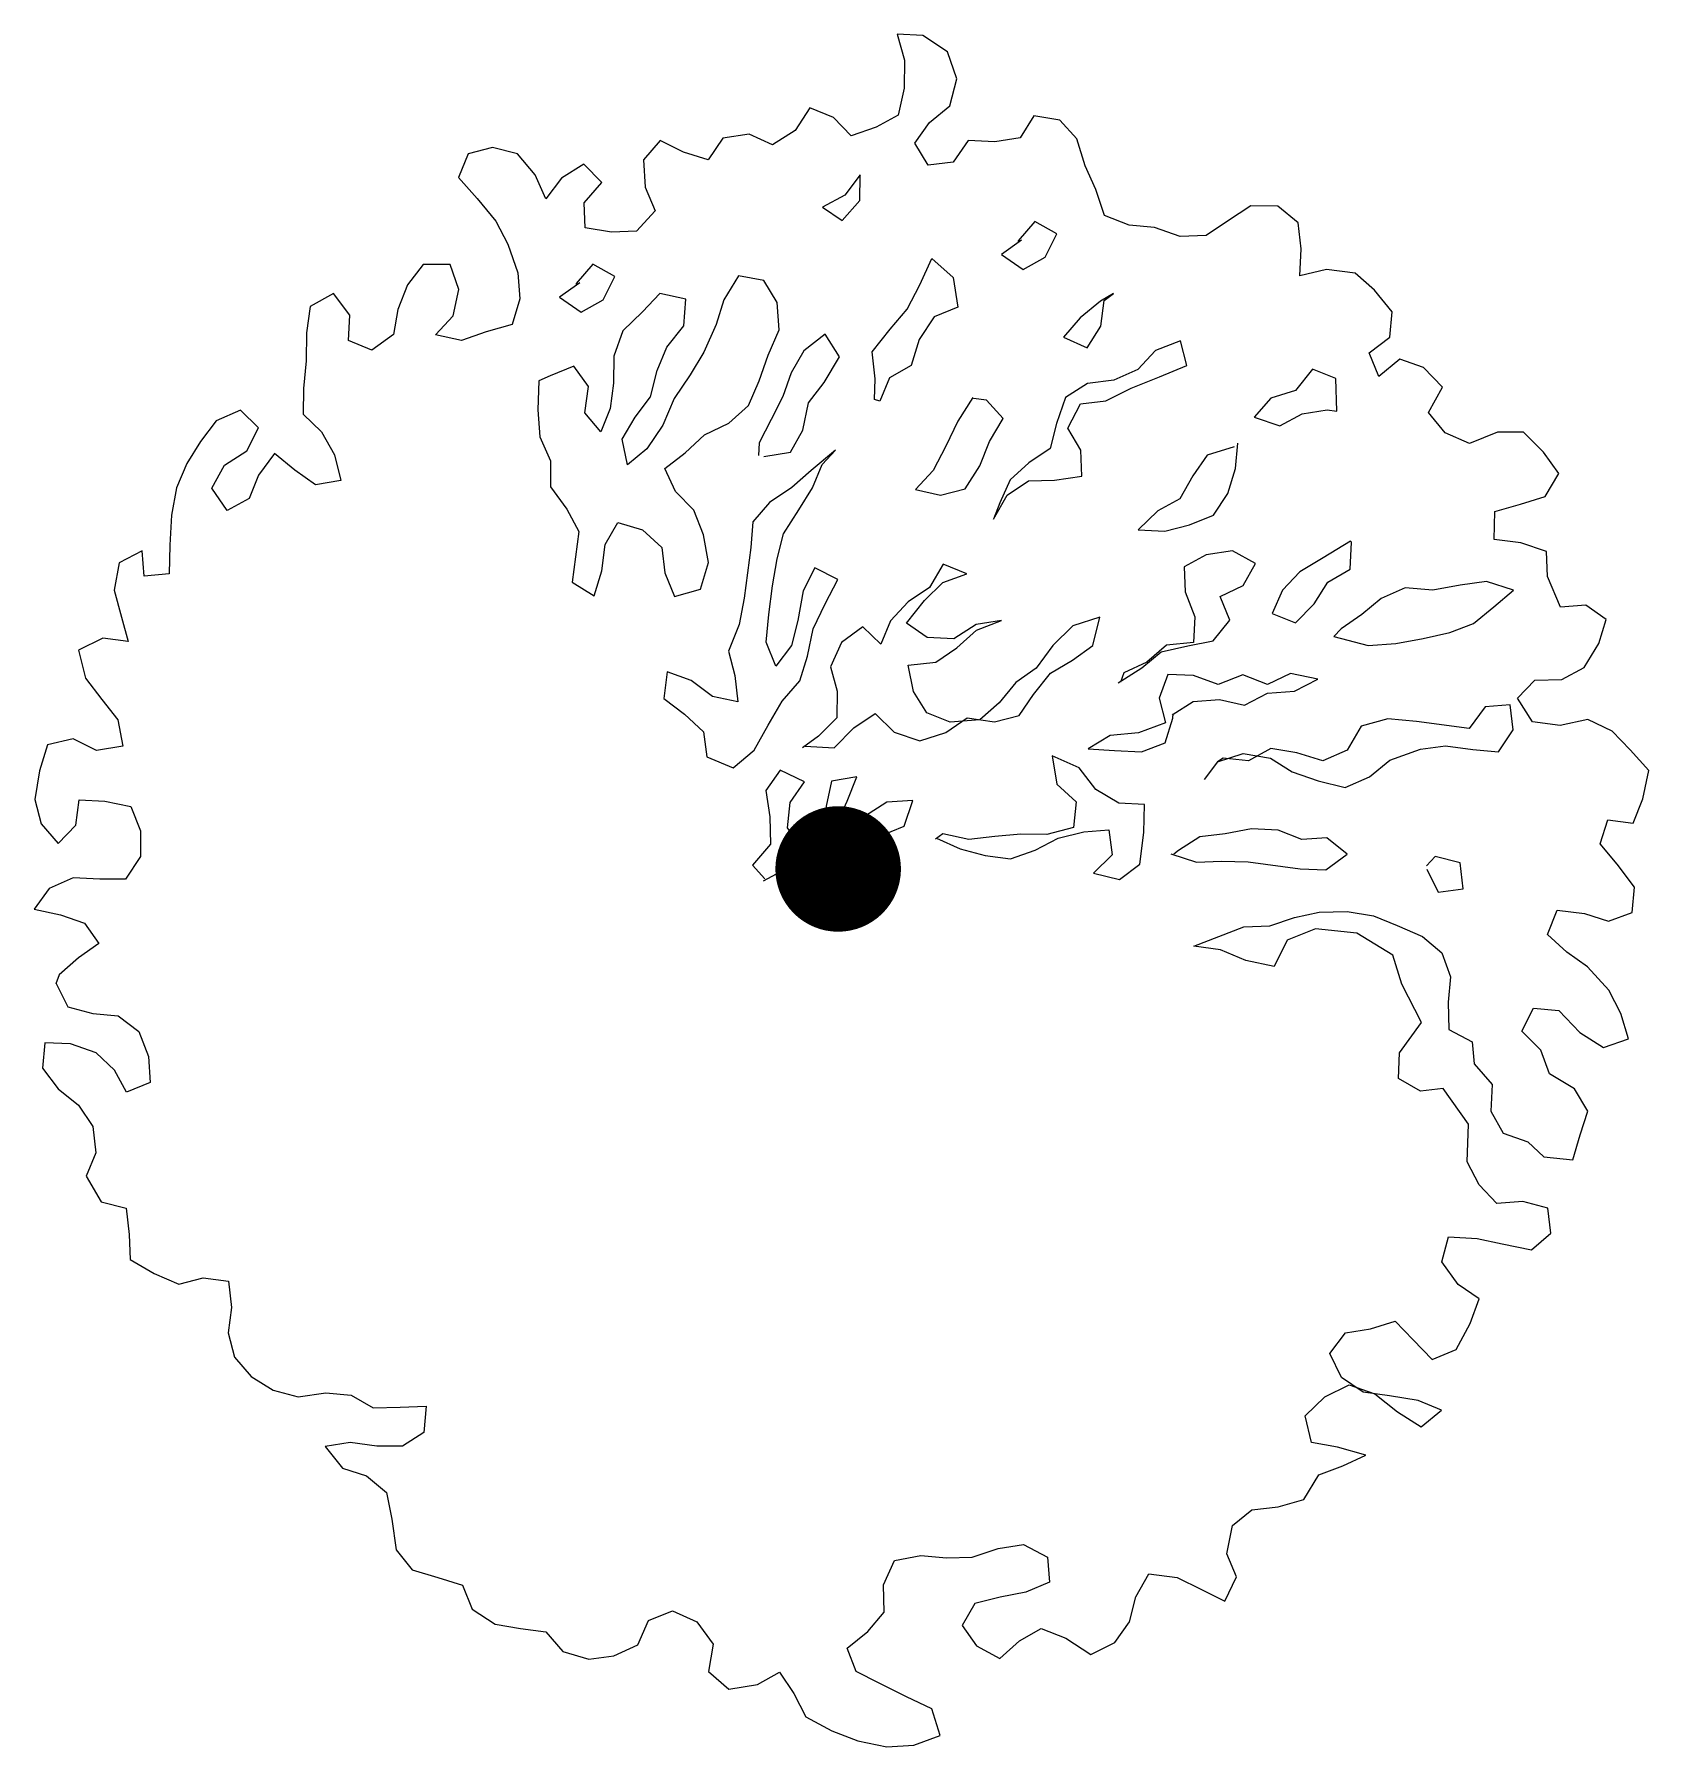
# Model space of a CAD drawing. Extents: x 9555 to 11275, y -8412 to -6382.
# Drawn here: x 9555.11 to 9558.003, y -7808.342 to -7805.272 of the extents above; entities that cross this region are included whole.
import ezdxf

# ---------------------------------------------------------------- set-up
doc = ezdxf.new("R2010")
doc.units = 0
doc.header["$MEASUREMENT"] = 0
doc.layers.add('Ril-Albero', color=104, linetype='Continuous')

# ---------------------------------------------------------------- blocks, each defined once
blk = doc.blocks.new('ALB_LECCIO')
at = {"layer": 'Ril-Albero'}
for p, q in [((0.1515, 1.4941), (0.1055, 1.4963)), ((0.1055, 1.4963), (0.1186, 1.4499)), ((0.1961, 1.465), (0.1515, 1.4941)), ((0.1186, 1.4499), (0.1181, 1.3999)), ((0.2128, 1.4165), (0.1961, 1.465)), ((0.2004, 1.3681), (0.2128, 1.4165)), ((0.1181, 1.3999), (0.1078, 1.3511)), ((-0.0508, 1.3644), (-0.0771, 1.3238)), ((-0.0084, 1.3472), (-0.0508, 1.3644)), ((0.1078, 1.3511), (0.068, 1.3294)), ((0.1639, 1.3382), (0.2004, 1.3681)), ((-0.0771, 1.3238), (-0.1174, 1.2982)), ((0.0236, 1.3143), (-0.0084, 1.3472)), ((0.068, 1.3294), (0.0236, 1.3143)), ((0.1375, 1.3009), (0.1639, 1.3382)), ((0.3505, 1.3499), (0.3261, 1.3107)), ((0.3974, 1.342), (0.3505, 1.3499)), ((0.4277, 1.3088), (0.3974, 1.342)), ((-0.6193, 1.293), (-0.6632, 1.2817)), ((-0.5746, 1.2816), (-0.6193, 1.293)), ((-0.3191, 1.3056), (-0.3485, 1.2709)), ((-0.2772, 1.2847), (-0.3191, 1.3056)), ((-0.2067, 1.31), (-0.2328, 1.2711)), ((-0.1595, 1.317), (-0.2067, 1.31)), ((-0.1174, 1.2982), (-0.1595, 1.317)), ((0.1615, 1.2614), (0.1375, 1.3009)), ((0.2329, 1.3059), (0.2063, 1.267)), ((0.2805, 1.3035), (0.2329, 1.3059)), ((0.3261, 1.3107), (0.2805, 1.3035)), ((0.4428, 1.2605), (0.4277, 1.3088)), ((-0.6632, 1.2817), (-0.6804, 1.2394)), ((-0.5431, 1.2443), (-0.5746, 1.2816)), ((-0.4558, 1.2636), (-0.4955, 1.238)), ((-0.4232, 1.2307), (-0.4558, 1.2636)), ((-0.3485, 1.2709), (-0.3456, 1.2221)), ((-0.2328, 1.2711), (-0.2772, 1.2847)), ((0.2063, 1.267), (0.1615, 1.2614)), ((0.462, 1.2178), (0.4428, 1.2605)), ((-0.6804, 1.2394), (-0.6468, 1.2019)), ((-0.5235, 1.2015), (-0.5431, 1.2443)), ((-0.4955, 1.238), (-0.5235, 1.2015)), ((-0.455, 1.1941), (-0.4232, 1.2307)), ((0.0397, 1.2444), (0.0117, 1.2079)), ((0.0391, 1.1982), (0.0397, 1.2444)), ((-0.6468, 1.2019), (-0.6136, 1.1611)), ((-0.3456, 1.2221), (-0.3281, 1.1796)), ((0.0117, 1.2079), (-0.0281, 1.1862)), ((0.0073, 1.1622), (0.0391, 1.1982)), ((0.4773, 1.1712), (0.462, 1.2178)), ((-0.4532, 1.1493), (-0.455, 1.1941)), ((-0.3281, 1.1796), (-0.3615, 1.1432)), ((-0.0281, 1.1862), (0.0073, 1.1622)), ((0.5213, 1.1538), (0.4773, 1.1712)), ((0.7396, 1.1888), (0.6974, 1.1613)), ((0.788, 1.1879), (0.7396, 1.1888)), ((0.8243, 1.1583), (0.788, 1.1879)), ((-0.6136, 1.1611), (-0.5921, 1.1197)), ((-0.4064, 1.1414), (-0.4532, 1.1493)), ((-0.3615, 1.1432), (-0.4064, 1.1414)), ((0.3525, 1.1607), (0.3226, 1.1261)), ((0.392, 1.1384), (0.3525, 1.1607)), ((0.371, 1.0965), (0.392, 1.1384)), ((0.567, 1.1499), (0.5213, 1.1538)), ((0.6129, 1.134), (0.567, 1.1499)), ((0.6974, 1.1613), (0.6593, 1.1355)), ((0.8297, 1.1114), (0.8243, 1.1583)), ((-0.5921, 1.1197), (-0.574, 1.0688)), ((0.3288, 1.1274), (0.2924, 1.1014)), ((0.3226, 1.1261), (0.3224, 1.1244)), ((0.6593, 1.1355), (0.6129, 1.134)), ((0.8271, 1.0632), (0.8297, 1.1114)), ((-0.7434, 1.0835), (-0.7714, 1.047)), ((-0.6955, 1.0833), (-0.7434, 1.0835)), ((-0.6799, 1.0388), (-0.6955, 1.0833)), ((-0.4394, 1.0842), (-0.4693, 1.0495)), ((-0.3999, 1.0619), (-0.4394, 1.0842)), ((0.1463, 1.0469), (0.168, 1.0942)), ((0.168, 1.0942), (0.206, 1.0605)), ((0.2924, 1.1014), (0.3313, 1.0748)), ((0.3313, 1.0748), (0.371, 1.0965)), ((0.8749, 1.0745), (0.8271, 1.0632)), ((0.9264, 1.0677), (0.8749, 1.0745)), ((-0.7714, 1.047), (-0.7888, 1.003)), ((-0.574, 1.0688), (-0.5703, 1.0221)), ((-0.4631, 1.0509), (-0.4996, 1.0249)), ((-0.4693, 1.0495), (-0.4695, 1.0479)), ((-0.4209, 1.02), (-0.3999, 1.0619)), ((-0.1785, 1.063), (-0.2051, 1.0203)), ((-0.1333, 1.0548), (-0.1785, 1.063)), ((-0.1094, 1.0153), (-0.1333, 1.0548)), ((0.1235, 1.0036), (0.1463, 1.0469)), ((0.206, 1.0605), (0.2143, 1.0071)), ((0.961, 1.0378), (0.9264, 1.0677)), ((-0.9045, 1.0316), (-0.9462, 1.0084)), ((-0.8749, 0.9929), (-0.9045, 1.0316)), ((-0.69, 0.9916), (-0.6799, 1.0388)), ((-0.5703, 1.0221), (-0.5841, 0.976)), ((-0.4996, 1.0249), (-0.4607, 0.9983)), ((-0.4607, 0.9983), (-0.4209, 1.02)), ((-0.3193, 1.0315), (-0.3506, 0.9987)), ((-0.2727, 1.0215), (-0.3193, 1.0315)), ((-0.2768, 0.9736), (-0.2727, 1.0215)), ((-0.2051, 1.0203), (-0.2187, 0.9758)), ((-0.1059, 0.9664), (-0.1094, 1.0153)), ((0.4703, 1.0178), (0.4338, 0.988)), ((0.4936, 1.0318), (0.4703, 1.0178)), ((0.4704, 0.9732), (0.4764, 1.0187)), ((0.4764, 1.0187), (0.4936, 1.0318)), ((0.9927, 0.9989), (0.961, 1.0378)), ((-0.9462, 1.0084), (-0.9525, 0.9608)), ((-0.8772, 0.947), (-0.8749, 0.9929)), ((-0.7888, 1.003), (-0.7969, 0.9578)), ((-0.7216, 0.9572), (-0.69, 0.9916)), ((-0.3506, 0.9987), (-0.3859, 0.9648)), ((0.0934, 0.9674), (0.1235, 1.0036)), ((0.1718, 0.9895), (0.145, 0.949)), ((0.2143, 1.0071), (0.1718, 0.9895)), ((0.4338, 0.988), (0.4039, 0.9534)), ((0.9883, 0.9532), (0.9927, 0.9989)), ((-0.9525, 0.9608), (-0.9535, 0.9108)), ((-0.7969, 0.9578), (-0.8353, 0.9299)), ((-0.675, 0.9472), (-0.7216, 0.9572)), ((-0.6305, 0.9628), (-0.675, 0.9472)), ((-0.5841, 0.976), (-0.6305, 0.9628)), ((-0.3859, 0.9648), (-0.4019, 0.919)), ((-0.3072, 0.9352), (-0.2768, 0.9736)), ((-0.2187, 0.9758), (-0.2406, 0.9264)), ((-0.1257, 0.9211), (-0.1059, 0.9664)), ((-0.023, 0.9586), (-0.0616, 0.929)), ((0.0026, 0.9183), (-0.023, 0.9586)), ((0.0611, 0.9271), (0.0934, 0.9674)), ((0.4039, 0.9534), (0.446, 0.934)), ((0.446, 0.934), (0.4704, 0.9732)), ((0.9516, 0.925), (0.9883, 0.9532)), ((-0.8353, 0.9299), (-0.8772, 0.947)), ((-0.3243, 0.8933), (-0.3072, 0.9352)), ((-0.2406, 0.9264), (-0.2653, 0.8855)), ((-0.1417, 0.8747), (-0.1257, 0.9211)), ((-0.0616, 0.929), (-0.0844, 0.8896)), ((0.0662, 0.8785), (0.0611, 0.9271)), ((0.145, 0.949), (0.1311, 0.9024)), ((0.5687, 0.9294), (0.5372, 0.895)), ((0.6134, 0.9466), (0.5687, 0.9294)), ((0.6247, 0.9027), (0.6134, 0.9466)), ((0.9691, 0.8825), (0.9516, 0.925)), ((-0.9535, 0.9108), (-0.9579, 0.8612)), ((-0.4736, 0.9015), (-0.5162, 0.884)), ((-0.4476, 0.865), (-0.4736, 0.9015)), ((-0.4019, 0.919), (-0.4023, 0.8706)), ((-0.336, 0.8464), (-0.3243, 0.8933)), ((-0.0251, 0.8719), (0.0026, 0.9183)), ((0.1311, 0.9024), (0.0918, 0.8806)), ((0.5372, 0.895), (0.4939, 0.8759)), ((0.5757, 0.8822), (0.6247, 0.9027)), ((0.8497, 0.8961), (0.8193, 0.8577)), ((0.8915, 0.879), (0.8497, 0.8961)), ((1.0063, 0.9139), (0.9691, 0.8825)), ((1.0489, 0.8989), (1.0063, 0.9139)), ((1.0828, 0.8636), (1.0489, 0.8989)), ((-0.9579, 0.8612), (-0.9585, 0.815)), ((-0.5366, 0.8751), (-0.538, 0.823)), ((-0.5162, 0.884), (-0.5366, 0.8751)), ((-0.4538, 0.8179), (-0.4476, 0.865)), ((-0.4023, 0.8706), (-0.4083, 0.8251)), ((-0.2653, 0.8855), (-0.2941, 0.8431)), ((-0.1607, 0.831), (-0.1417, 0.8747)), ((-0.0844, 0.8896), (-0.0994, 0.847)), ((-0.053, 0.8353), (-0.0251, 0.8719)), ((0.0652, 0.8417), (0.0662, 0.8785)), ((0.0918, 0.8806), (0.0748, 0.8388)), ((0.4469, 0.8705), (0.4072, 0.845)), ((0.4939, 0.8759), (0.4469, 0.8705)), ((0.4797, 0.8392), (0.5251, 0.8619)), ((0.5251, 0.8619), (0.5757, 0.8822)), ((0.8937, 0.8209), (0.8915, 0.879)), ((1.0576, 0.8185), (1.0828, 0.8636)), ((-0.364, 0.8099), (-0.336, 0.8464)), ((-0.2941, 0.8431), (-0.3141, 0.7956)), ((-0.1958, 0.7992), (-0.1607, 0.831)), ((-0.0994, 0.847), (-0.1203, 0.8057)), ((-0.0633, 0.7866), (-0.053, 0.8353)), ((0.0748, 0.8388), (0.0652, 0.8417)), ((0.2414, 0.8454), (0.2143, 0.8027)), ((0.2656, 0.8405), (0.2428, 0.8435)), ((0.2959, 0.8073), (0.2656, 0.8405)), ((0.4072, 0.845), (0.3911, 0.7986)), ((0.4115, 0.7904), (0.4343, 0.8336)), ((0.4343, 0.8336), (0.4797, 0.8392)), ((0.7751, 0.8442), (0.7457, 0.8096)), ((0.8193, 0.8577), (0.7751, 0.8442)), ((-1.1143, 0.8031), (-1.1423, 0.7661)), ((-1.071, 0.8222), (-1.1143, 0.8031)), ((-1.0388, 0.791), (-1.071, 0.8222)), ((-0.9585, 0.815), (-0.9257, 0.7837)), ((-0.538, 0.823), (-0.5345, 0.7746)), ((-0.4254, 0.7833), (-0.4538, 0.8179)), ((-0.4083, 0.8251), (-0.4254, 0.7833)), ((-0.3868, 0.7705), (-0.364, 0.8099)), ((-0.2393, 0.778), (-0.1958, 0.7992)), ((-0.1203, 0.8057), (-0.1413, 0.7638)), ((0.2143, 0.8027), (0.1929, 0.7576)), ((0.2712, 0.7665), (0.2959, 0.8073)), ((0.3911, 0.7986), (0.3797, 0.7538)), ((0.7457, 0.8096), (0.7916, 0.7941)), ((0.7916, 0.7941), (0.8314, 0.8159)), ((0.8314, 0.8159), (0.8764, 0.8231)), ((0.8764, 0.8231), (0.8937, 0.8209)), ((1.0874, 0.782), (1.0576, 0.8185)), ((-1.0597, 0.7496), (-1.0388, 0.791)), ((-0.9257, 0.7837), (-0.9026, 0.7421)), ((-0.5345, 0.7746), (-0.5154, 0.7313)), ((-0.3775, 0.7246), (-0.3868, 0.7705)), ((-0.3141, 0.7956), (-0.3429, 0.7531)), ((-0.2744, 0.7457), (-0.2393, 0.778)), ((-0.0856, 0.7471), (-0.0633, 0.7866)), ((0.4349, 0.7504), (0.4115, 0.7904)), ((1.1311, 0.7625), (1.0874, 0.782)), ((1.1817, 0.7828), (1.1311, 0.7625)), ((1.228, 0.7827), (1.1817, 0.7828)), ((1.2641, 0.7471), (1.228, 0.7827)), ((-1.1423, 0.7661), (-1.1668, 0.7269)), ((-1.0994, 0.724), (-1.0597, 0.7496)), ((-1.0102, 0.7448), (-1.0385, 0.7061)), ((-0.9734, 0.7151), (-1.0102, 0.7448)), ((-0.9026, 0.7421), (-0.891, 0.6965)), ((-0.3429, 0.7531), (-0.3775, 0.7246)), ((-0.3106, 0.718), (-0.2744, 0.7457)), ((-0.1413, 0.7638), (-0.1426, 0.7409)), ((-0.1329, 0.7396), (-0.0856, 0.7471)), ((-0.0047, 0.7507), (-0.0481, 0.714)), ((-0.0289, 0.7252), (-0.0047, 0.7507)), ((0.1929, 0.7576), (0.1701, 0.7143)), ((0.2538, 0.7225), (0.2712, 0.7665)), ((0.3797, 0.7538), (0.3416, 0.728)), ((0.4365, 0.7039), (0.4349, 0.7504)), ((0.6613, 0.742), (0.6354, 0.7046)), ((0.7095, 0.7565), (0.6613, 0.742)), ((0.7121, 0.7176), (0.7164, 0.7633)), ((1.2915, 0.7088), (1.2641, 0.7471)), ((-1.1668, 0.7269), (-1.1858, 0.6831)), ((-1.1225, 0.6825), (-1.0994, 0.724)), ((-1.0385, 0.7061), (-1.0555, 0.6643)), ((-0.9366, 0.6888), (-0.9734, 0.7151)), ((-0.5154, 0.7313), (-0.5155, 0.685)), ((-0.2913, 0.6769), (-0.3106, 0.718)), ((-0.0481, 0.714), (-0.0829, 0.6839)), ((-0.0461, 0.6829), (-0.0289, 0.7252)), ((0.1701, 0.7143), (0.1386, 0.6799)), ((0.2275, 0.6814), (0.2538, 0.7225)), ((0.3416, 0.728), (0.3084, 0.6977)), ((0.6985, 0.6731), (0.7121, 0.7176)), ((1.2668, 0.6674), (1.2915, 0.7088)), ((-1.1858, 0.6831), (-1.1945, 0.6342)), ((-1.0948, 0.6425), (-1.1225, 0.6825)), ((-0.891, 0.6965), (-0.9366, 0.6888)), ((-0.5155, 0.685), (-0.4861, 0.6448)), ((-0.2588, 0.6434), (-0.2913, 0.6769)), ((-0.0829, 0.6839), (-0.1228, 0.6567)), ((-0.0706, 0.6437), (-0.0461, 0.6829)), ((0.1386, 0.6799), (0.1836, 0.6701)), ((0.1836, 0.6701), (0.2275, 0.6814)), ((0.3084, 0.6977), (0.2897, 0.6561)), ((0.3031, 0.6698), (0.3412, 0.6956)), ((0.3412, 0.6956), (0.3877, 0.6971)), ((0.3877, 0.6971), (0.4365, 0.7039)), ((0.6354, 0.7046), (0.6124, 0.6636)), ((-1.0555, 0.6643), (-1.0948, 0.6425)), ((-0.4861, 0.6448), (-0.4644, 0.605)), ((-0.1228, 0.6567), (-0.1528, 0.6221)), ((0.2781, 0.6268), (0.3031, 0.6698)), ((0.2897, 0.6561), (0.2781, 0.6268)), ((0.6124, 0.6636), (0.5731, 0.6418)), ((0.6724, 0.6342), (0.6985, 0.6731)), ((1.1767, 0.6408), (1.2226, 0.654)), ((1.2226, 0.654), (1.2668, 0.6674)), ((-1.1945, 0.6342), (-1.1977, 0.5806)), ((-0.4173, 0.5817), (-0.395, 0.6212)), ((-0.395, 0.6212), (-0.3505, 0.6076)), ((-0.2415, 0.5987), (-0.2588, 0.6434)), ((-0.1528, 0.6221), (-0.1566, 0.5763)), ((-0.0977, 0.601), (-0.0706, 0.6437)), ((0.5731, 0.6418), (0.5378, 0.6079)), ((0.5854, 0.6055), (0.6293, 0.6167)), ((0.6293, 0.6167), (0.6724, 0.6342)), ((1.1756, 0.5908), (1.1767, 0.6408)), ((-0.4644, 0.605), (-0.4764, 0.5141)), ((-0.3505, 0.6076), (-0.3161, 0.5761)), ((-0.2326, 0.5496), (-0.2415, 0.5987)), ((-0.1091, 0.5562), (-0.0977, 0.601)), ((0.5378, 0.6079), (0.5854, 0.6055)), ((0.9179, 0.5877), (0.8693, 0.5577)), ((0.9174, 0.5376), (0.9199, 0.5858)), ((0.9199, 0.5858), (0.9179, 0.5877)), ((1.2233, 0.5845), (1.1756, 0.5908)), ((1.2692, 0.5691), (1.2233, 0.5845)), ((-1.247, 0.57), (-1.2884, 0.5485)), ((-1.2436, 0.525), (-1.247, 0.57)), ((-1.1977, 0.5806), (-1.1985, 0.5289)), ((-0.4236, 0.5341), (-0.4173, 0.5817)), ((-0.3161, 0.5761), (-0.3106, 0.5307)), ((-0.1566, 0.5763), (-0.1686, 0.4853)), ((-0.1178, 0.5073), (-0.1091, 0.5562)), ((0.6596, 0.5633), (0.6199, 0.5416)), ((0.7068, 0.5703), (0.6596, 0.5633)), ((0.7479, 0.5478), (0.7068, 0.5703)), ((0.8693, 0.5577), (0.8274, 0.5324)), ((1.271, 0.5242), (1.2692, 0.5691)), ((-1.2884, 0.5485), (-1.2971, 0.4995)), ((-1.1985, 0.5289), (-1.2436, 0.525)), ((-0.4372, 0.4896), (-0.4236, 0.5341)), ((-0.3106, 0.5307), (-0.2931, 0.4882)), ((-0.2467, 0.5013), (-0.2326, 0.5496)), ((-0.0419, 0.5396), (-0.0628, 0.4983)), ((-0.0006, 0.5188), (-0.0419, 0.5396)), ((0.1881, 0.5461), (0.1634, 0.5048)), ((0.1876, 0.5132), (0.2305, 0.529)), ((0.2305, 0.529), (0.1881, 0.5461)), ((0.6199, 0.5416), (0.6216, 0.4967)), ((0.7256, 0.5083), (0.7479, 0.5478)), ((0.8274, 0.5324), (0.7961, 0.4997)), ((0.8774, 0.5143), (0.9174, 0.5376)), ((1.2945, 0.4693), (1.271, 0.5242)), ((-1.2971, 0.4995), (-1.2842, 0.4516)), ((-0.4764, 0.5141), (-0.4372, 0.4896)), ((-0.2931, 0.4882), (-0.2467, 0.5013)), ((-0.1245, 0.4564), (-0.1178, 0.5073)), ((-0.0628, 0.4983), (-0.072, 0.4456)), ((-0.0234, 0.4755), (-0.0006, 0.5188)), ((0.1634, 0.5048), (0.1252, 0.479)), ((0.1547, 0.4812), (0.1876, 0.5132)), ((0.6216, 0.4967), (0.6389, 0.452)), ((0.6845, 0.4884), (0.7256, 0.5083)), ((0.7961, 0.4997), (0.7774, 0.4581)), ((0.8529, 0.4751), (0.8774, 0.5143)), ((1.016, 0.5039), (0.9727, 0.4849)), ((1.0655, 0.4996), (1.016, 0.5039)), ((1.1146, 0.5085), (1.0655, 0.4996)), ((1.1618, 0.5155), (1.1146, 0.5085)), ((1.2099, 0.4998), (1.1618, 0.5155)), ((1.1751, 0.4697), (1.2099, 0.4998)), ((-0.1686, 0.4853), (-0.1771, 0.438)), ((-0.0448, 0.4304), (-0.0234, 0.4755)), ((0.1252, 0.479), (0.0937, 0.4446)), ((0.1224, 0.4408), (0.1547, 0.4812)), ((0.702, 0.4459), (0.6845, 0.4884)), ((0.8192, 0.441), (0.8529, 0.4751)), ((0.9727, 0.4849), (0.9381, 0.4564)), ((1.1386, 0.4398), (1.1751, 0.4697)), ((1.3396, 0.4727), (1.2945, 0.4693)), ((1.3764, 0.4469), (1.3396, 0.4727)), ((-1.2842, 0.4516), (-1.2724, 0.4076)), ((-0.1771, 0.438), (-0.1966, 0.3904)), ((-0.1289, 0.4068), (-0.1245, 0.4564)), ((-0.072, 0.4456), (-0.0834, 0.4008)), ((-0.0551, 0.3816), (-0.0448, 0.4304)), ((0.0444, 0.434), (0.006, 0.4061)), ((0.0766, 0.4028), (0.0444, 0.434)), ((0.0937, 0.4446), (0.0766, 0.4028)), ((0.1592, 0.415), (0.1224, 0.4408)), ((0.2471, 0.4381), (0.2074, 0.4125)), ((0.2927, 0.4453), (0.2471, 0.4381)), ((0.248, 0.4281), (0.2927, 0.4453)), ((0.4204, 0.4361), (0.3848, 0.4006)), ((0.4686, 0.4512), (0.4204, 0.4361)), ((0.4564, 0.4005), (0.4686, 0.4512)), ((0.6389, 0.452), (0.6367, 0.406)), ((0.6718, 0.4091), (0.702, 0.4459)), ((0.7774, 0.4581), (0.8192, 0.441)), ((0.9016, 0.4304), (0.8882, 0.4167)), ((0.9381, 0.4564), (0.9016, 0.4304)), ((1.0958, 0.424), (1.1386, 0.4398)), ((1.363, 0.4041), (1.3764, 0.4469)), ((-1.3178, 0.4136), (-1.3614, 0.3924)), ((-1.2724, 0.4076), (-1.3178, 0.4136)), ((-0.1114, 0.3637), (-0.1289, 0.4068)), ((-0.0834, 0.4008), (-0.1114, 0.3637)), ((0.006, 0.4061), (-0.0136, 0.3624)), ((0.2074, 0.4125), (0.1592, 0.415)), ((0.2129, 0.3963), (0.248, 0.4281)), ((0.3848, 0.4006), (0.3547, 0.36)), ((0.4199, 0.3745), (0.4564, 0.4005)), ((0.5881, 0.4009), (0.5532, 0.3708)), ((0.5788, 0.3889), (0.6264, 0.3997)), ((0.6367, 0.406), (0.5881, 0.4009)), ((0.6264, 0.3997), (0.6718, 0.4091)), ((0.8882, 0.4167), (0.95, 0.4008)), ((0.95, 0.4008), (0.999, 0.4043)), ((0.999, 0.4043), (1.0481, 0.4132)), ((1.0481, 0.4132), (1.0958, 0.424)), ((1.3365, 0.3613), (1.363, 0.4041)), ((-1.3614, 0.3924), (-1.3488, 0.3422)), ((-0.1966, 0.3904), (-0.1853, 0.3465)), ((-0.0687, 0.3372), (-0.0551, 0.3816)), ((0.1257, 0.3655), (0.1748, 0.3705)), ((0.1748, 0.3705), (0.2129, 0.3963)), ((0.3805, 0.3511), (0.4199, 0.3745)), ((0.5532, 0.3708), (0.5121, 0.3514)), ((0.5441, 0.3604), (0.5788, 0.3889)), ((-1.3488, 0.3422), (-1.3192, 0.3036)), ((-0.3062, 0.3531), (-0.3125, 0.3055)), ((-0.2636, 0.3376), (-0.3062, 0.3531)), ((-0.1853, 0.3465), (-0.18, 0.2995)), ((-0.0136, 0.3624), (-0.0017, 0.3184)), ((0.1348, 0.318), (0.1257, 0.3655)), ((0.3547, 0.36), (0.3182, 0.334)), ((0.35, 0.3127), (0.3805, 0.3511)), ((0.502, 0.3335), (0.5441, 0.3604)), ((0.5121, 0.3514), (0.506, 0.3346)), ((0.5905, 0.3488), (0.5755, 0.3062)), ((0.6365, 0.3466), (0.5905, 0.3488)), ((0.6807, 0.3308), (0.6365, 0.3466)), ((0.7254, 0.348), (0.6807, 0.3308)), ((0.7694, 0.3307), (0.7254, 0.348)), ((0.8106, 0.3506), (0.7694, 0.3307)), ((0.8593, 0.3403), (0.8106, 0.3506)), ((0.8179, 0.3187), (0.8593, 0.3403)), ((1.2173, 0.306), (1.2486, 0.3382)), ((1.2486, 0.3382), (1.2967, 0.3396)), ((1.2967, 0.3396), (1.3365, 0.3613)), ((-0.2249, 0.3093), (-0.2636, 0.3376)), ((-0.18, 0.2995), (-0.2249, 0.3093)), ((-0.1005, 0.3006), (-0.0687, 0.3372)), ((-0.0017, 0.3184), (-0.0026, 0.2706)), ((0.159, 0.2801), (0.1348, 0.318)), ((0.3182, 0.334), (0.2886, 0.2976)), ((0.3242, 0.2753), (0.35, 0.3127)), ((0.7281, 0.2937), (0.7695, 0.3152)), ((0.7695, 0.3152), (0.8179, 0.3187)), ((-1.3192, 0.3036), (-1.2909, 0.2674)), ((-0.3125, 0.3055), (-0.2754, 0.2775)), ((-0.2754, 0.2775), (-0.241, 0.2459)), ((-0.1255, 0.2576), (-0.1005, 0.3006)), ((0.0281, 0.2528), (0.0663, 0.2786)), ((0.0663, 0.2786), (0.1004, 0.2454)), ((0.2008, 0.263), (0.159, 0.2801)), ((0.2886, 0.2976), (0.2537, 0.2675)), ((0.5755, 0.3062), (0.5868, 0.2622)), ((0.5985, 0.2761), (0.6364, 0.3003)), ((0.5995, 0.2705), (0.6005, 0.2781)), ((0.6364, 0.3003), (0.6831, 0.3035)), ((0.6831, 0.3035), (0.7281, 0.2937)), ((1.1591, 0.2906), (1.1308, 0.2519)), ((1.2042, 0.294), (1.1591, 0.2906)), ((1.2098, 0.2491), (1.2042, 0.294)), ((1.2443, 0.2639), (1.2173, 0.306)), ((-1.2909, 0.2674), (-1.2817, 0.2199)), ((-0.241, 0.2459), (-0.2354, 0.2011)), ((-0.1506, 0.213), (-0.1255, 0.2576)), ((-0.0026, 0.2706), (-0.0355, 0.238)), ((-0.0074, 0.2172), (0.0281, 0.2528)), ((0.1929, 0.2447), (0.231, 0.2706)), ((0.2537, 0.2675), (0.2008, 0.263)), ((0.231, 0.2706), (0.2803, 0.264)), ((0.2803, 0.264), (0.3242, 0.2753)), ((0.5868, 0.2622), (0.5381, 0.2439)), ((0.5859, 0.226), (0.5995, 0.2705)), ((0.9369, 0.256), (0.912, 0.213)), ((0.9849, 0.269), (0.9369, 0.256)), ((1.0361, 0.2644), (0.9849, 0.269)), ((1.1308, 0.2519), (1.0361, 0.2644)), ((1.1832, 0.2102), (1.2098, 0.2491)), ((1.2935, 0.2574), (1.2443, 0.2639)), ((1.3434, 0.2678), (1.2935, 0.2574)), ((1.3869, 0.2467), (1.3434, 0.2678)), ((1.4189, 0.2138), (1.3869, 0.2467)), ((-1.4169, 0.2223), (-1.4308, 0.1757)), ((-1.3709, 0.2333), (-1.4169, 0.2223)), ((-1.329, 0.2123), (-1.3709, 0.2333)), ((-1.2817, 0.2199), (-1.329, 0.2123)), ((-0.0355, 0.238), (-0.0636, 0.217)), ((-0.0593, 0.2202), (-0.0074, 0.2172)), ((0.1004, 0.2454), (0.1462, 0.2294)), ((0.1462, 0.2294), (0.1929, 0.2447)), ((0.4873, 0.239), (0.4478, 0.2151)), ((0.4478, 0.2151), (0.4954, 0.2126)), ((0.5381, 0.2439), (0.4873, 0.239)), ((0.5436, 0.2101), (0.5859, 0.226)), ((0.7752, 0.2157), (0.7354, 0.194)), ((0.8221, 0.2079), (0.7752, 0.2157)), ((0.9884, 0.1952), (1.0433, 0.215)), ((1.0433, 0.215), (1.0882, 0.2206)), ((1.0882, 0.2206), (1.1374, 0.2141)), ((-0.2354, 0.2011), (-0.1879, 0.1811)), ((-0.1879, 0.1811), (-0.1506, 0.213)), ((0.432, 0.1811), (0.3832, 0.203)), ((0.3832, 0.203), (0.3918, 0.1517)), ((0.4954, 0.2126), (0.5436, 0.2101)), ((0.6795, 0.192), (0.656, 0.1604)), ((0.6795, 0.192), (0.7255, 0.2068)), ((0.6897, 0.1984), (0.6795, 0.192)), ((0.6795, 0.192), (0.6795, 0.192)), ((0.7354, 0.194), (0.6897, 0.1984)), ((0.7255, 0.2068), (0.7746, 0.1987)), ((0.7746, 0.1987), (0.8138, 0.1742)), ((0.8687, 0.194), (0.8221, 0.2079)), ((0.912, 0.213), (0.8687, 0.194)), ((0.9519, 0.1653), (0.9884, 0.1952)), ((1.1374, 0.2141), (1.1832, 0.2102)), ((1.4525, 0.1763), (1.4189, 0.2138)), ((-1.4308, 0.1757), (-1.4392, 0.1245)), ((-0.1038, 0.1773), (-0.1296, 0.1405)), ((-0.0603, 0.1562), (-0.1038, 0.1773)), ((-0.0861, 0.1194), (-0.0603, 0.1562)), ((-0.0117, 0.1574), (-0.0215, 0.1125)), ((0.0334, 0.1652), (-0.0117, 0.1574)), ((0.016, 0.1213), (0.0334, 0.1652)), ((0.4616, 0.1425), (0.432, 0.1811)), ((0.8138, 0.1742), (0.8601, 0.1582)), ((0.8601, 0.1582), (0.9087, 0.1463)), ((0.9087, 0.1463), (0.9519, 0.1653)), ((1.442, 0.1259), (1.4525, 0.1763)), ((-1.4392, 0.1245), (-1.428, 0.0806)), ((-1.366, 0.0784), (-1.36, 0.1239)), ((-1.36, 0.1239), (-1.314, 0.1217)), ((-0.1296, 0.1405), (-0.1226, 0.0933)), ((0.3918, 0.1517), (0.4262, 0.1202)), ((0.503, 0.1177), (0.4616, 0.1425)), ((1.4246, 0.0819), (1.442, 0.1259)), ((-1.314, 0.1217), (-1.2674, 0.1117)), ((-1.2674, 0.1117), (-1.25, 0.0686)), ((-0.1226, 0.0933), (-0.1213, 0.0447)), ((-0.0905, 0.0737), (-0.0861, 0.1194)), ((-0.0215, 0.1125), (-0.0277, 0.0654)), ((-0.0028, 0.0791), (0.016, 0.1213)), ((0.0471, 0.094), (0.0153, 0.0575)), ((0.0874, 0.1196), (0.0471, 0.094)), ((0.1341, 0.1227), (0.0874, 0.1196)), ((0.1181, 0.0769), (0.1341, 0.1227)), ((0.4262, 0.1202), (0.4218, 0.0745)), ((0.549, 0.1155), (0.503, 0.1177)), ((0.5479, 0.0655), (0.549, 0.1155)), ((-1.428, 0.0806), (-1.3979, 0.0457)), ((-1.3979, 0.0457), (-1.366, 0.0784)), ((-1.25, 0.0686), (-1.25, 0.0223)), ((-0.0645, 0.0372), (-0.0905, 0.0737)), ((-0.0277, 0.0654), (-0.0645, 0.0372)), ((-0.0272, 0.04), (-0.0028, 0.0791)), ((0.0715, 0.0577), (0.1181, 0.0769)), ((0.1873, 0.063), (0.1744, 0.0532)), ((0.2339, 0.053), (0.1873, 0.063)), ((0.3276, 0.0621), (0.2809, 0.0584)), ((0.3738, 0.0615), (0.3276, 0.0621)), ((0.4218, 0.0745), (0.3738, 0.0615)), ((0.3944, 0.0549), (0.44, 0.0665)), ((0.44, 0.0665), (0.4851, 0.07)), ((0.4851, 0.07), (0.4908, 0.0251)), ((0.5404, 0.0087), (0.5479, 0.0655)), ((0.6933, 0.0629), (0.6479, 0.0573)), ((0.7408, 0.0721), (0.6933, 0.0629)), ((0.7884, 0.0696), (0.7408, 0.0721)), ((0.8307, 0.0525), (0.7884, 0.0696)), ((1.3657, 0.0451), (1.3791, 0.0879)), ((1.3791, 0.0879), (1.4246, 0.0819)), ((-0.1213, 0.0447), (-0.1534, 0.0065)), ((0.0153, 0.0575), (-0.0272, 0.04)), ((0.0381, 0.0258), (0.0715, 0.0577)), ((0.1763, 0.0551), (0.2184, 0.0358)), ((0.2184, 0.0358), (0.2632, 0.0244)), ((0.2809, 0.0584), (0.2339, 0.053)), ((0.3086, 0.0184), (0.353, 0.0334)), ((0.353, 0.0334), (0.3944, 0.0549)), ((0.61, 0.0332), (0.6014, 0.0266)), ((0.6479, 0.0573), (0.61, 0.0332)), ((0.8758, 0.0559), (0.8307, 0.0525)), ((0.9121, 0.0263), (0.8758, 0.0559)), ((1.3956, 0.0086), (1.3657, 0.0451)), ((-1.25, 0.0223), (-1.2769, -0.0182)), ((-0.1534, 0.0065), (-0.1313, -0.0179)), ((-0.1339, -0.0214), (-0.0882, 0.0034)), ((-0.0882, 0.0034), (-0.0445, 0.0136)), ((-0.0445, 0.0136), (0, 0)), ((0, 0), (0.0381, 0.0258)), ((0.2632, 0.0244), (0.3086, 0.0184)), ((0.4908, 0.0251), (0.4573, -0.0073)), ((0.5042, -0.0191), (0.5404, 0.0087)), ((0.596, 0.0273), (0.6419, 0.0119)), ((0.6419, 0.0119), (0.6868, 0.0137)), ((0.6868, 0.0137), (0.7346, 0.0128)), ((0.7346, 0.0128), (0.8277, 0.0005)), ((0.8277, 0.0005), (0.8737, -0.0017)), ((0.8737, -0.0017), (0.9121, 0.0263)), ((1.0697, 0.0225), (1.0542, 0.0053)), ((1.1144, 0.0111), (1.0697, 0.0225)), ((1.1198, -0.0359), (1.1144, 0.0111)), ((1.4271, -0.0324), (1.3956, 0.0086)), ((-1.3707, -0.0157), (-1.414, -0.0348)), ((-1.3231, -0.0181), (-1.3707, -0.0157)), ((-1.2769, -0.0182), (-1.3231, -0.0181)), ((0.4573, -0.0073), (0.5042, -0.0191)), ((1.0551, -0.0003), (1.075, -0.0415)), ((-1.414, -0.0348), (-1.4404, -0.072)), ((1.075, -0.0415), (1.1198, -0.0359)), ((1.4227, -0.0781), (1.4271, -0.0324)), ((-1.4404, -0.072), (-1.3933, -0.0821)), ((-1.3933, -0.0821), (-1.3506, -0.0971)), ((0.7734, -0.1019), (0.8178, -0.0868)), ((0.8178, -0.0868), (0.862, -0.0773)), ((0.862, -0.0773), (0.9123, -0.0762)), ((0.9123, -0.0762), (0.9592, -0.0841)), ((0.9592, -0.0841), (1.0015, -0.1012)), ((1.271, -0.1176), (1.2883, -0.0736)), ((1.2883, -0.0736), (1.3376, -0.0801)), ((1.3376, -0.0801), (1.3805, -0.0935)), ((1.3805, -0.0935), (1.4227, -0.0781)), ((-1.3506, -0.0971), (-1.3246, -0.1336)), ((0.6375, -0.1385), (0.6822, -0.1212)), ((0.6822, -0.1212), (0.7269, -0.1035)), ((0.7269, -0.1035), (0.7734, -0.1019)), ((0.8551, -0.1073), (0.8045, -0.1276)), ((0.9295, -0.115), (0.8551, -0.1073)), ((0.9937, -0.1543), (0.9295, -0.115)), ((1.0015, -0.1012), (1.0469, -0.121)), ((1.0469, -0.121), (1.0815, -0.1504)), ((1.3054, -0.1491), (1.271, -0.1176)), ((-1.3246, -0.1336), (-1.3611, -0.1596)), ((0.6851, -0.1448), (0.6375, -0.1385)), ((0.7305, -0.164), (0.6851, -0.1448)), ((0.8045, -0.1276), (0.7814, -0.1746)), ((1.0815, -0.1504), (1.0974, -0.1932)), ((1.3426, -0.1755), (1.3054, -0.1491)), ((-1.3611, -0.1596), (-1.3959, -0.1897)), ((0.7814, -0.1746), (0.7305, -0.164)), ((1.01, -0.2066), (0.9937, -0.1543)), ((1.3811, -0.2175), (1.3426, -0.1755)), ((-1.3959, -0.1897), (-1.4019, -0.206)), ((-1.4017, -0.2044), (-1.3804, -0.2474)), ((1.0455, -0.2752), (1.01, -0.2066)), ((1.0974, -0.1932), (1.093, -0.2389)), ((1.093, -0.2389), (1.0942, -0.2875)), ((1.4027, -0.2589), (1.3811, -0.2175)), ((-1.3804, -0.2474), (-1.3357, -0.2594)), ((-1.3357, -0.2594), (-1.29, -0.2632)), ((-1.29, -0.2632), (-1.2529, -0.2913)), ((1.006, -0.3299), (1.0455, -0.2752)), ((1.2249, -0.291), (1.2458, -0.2497)), ((1.2458, -0.2497), (1.2915, -0.2536)), ((1.2915, -0.2536), (1.3287, -0.2932)), ((1.4159, -0.3047), (1.4027, -0.2589)), ((-1.2529, -0.2913), (-1.2357, -0.336)), ((1.0942, -0.2875), (1.1359, -0.3101)), ((1.259, -0.3247), (1.2249, -0.291)), ((1.3287, -0.2932), (1.3714, -0.3203)), ((1.3714, -0.3203), (1.4159, -0.3047)), ((-1.4214, -0.3114), (-1.4258, -0.3571)), ((-1.3754, -0.3137), (-1.4214, -0.3114)), ((-1.3296, -0.3296), (-1.3754, -0.3137)), ((-1.2968, -0.3609), (-1.3296, -0.3296)), ((-1.2357, -0.336), (-1.2325, -0.3827)), ((1.0038, -0.3758), (1.006, -0.3299)), ((1.1359, -0.3101), (1.1398, -0.3493)), ((1.2749, -0.3671), (1.259, -0.3247)), ((-1.4258, -0.3571), (-1.3976, -0.3939)), ((-1.275, -0.4002), (-1.2968, -0.3609)), ((1.1398, -0.3493), (1.1721, -0.3865)), ((1.3192, -0.3944), (1.2749, -0.3671)), ((-1.3976, -0.3939), (-1.3613, -0.4235)), ((-1.2325, -0.3827), (-1.275, -0.4002)), ((1.0433, -0.3981), (1.0038, -0.3758)), ((1.0838, -0.3937), (1.0433, -0.3981)), ((1.1294, -0.4576), (1.0838, -0.3937)), ((1.1721, -0.3865), (1.1696, -0.4341)), ((1.3432, -0.4339), (1.3192, -0.3944)), ((-1.3613, -0.4235), (-1.3355, -0.4616)), ((1.1268, -0.5249), (1.1294, -0.4576)), ((1.1696, -0.4341), (1.1914, -0.4739)), ((1.3298, -0.4768), (1.3432, -0.4339)), ((-1.3355, -0.4616), (-1.3301, -0.5086)), ((1.1914, -0.4739), (1.2356, -0.4891)), ((1.2356, -0.4891), (1.2643, -0.5162)), ((1.3162, -0.5213), (1.3298, -0.4768)), ((-1.3301, -0.5086), (-1.3473, -0.5509)), ((1.2643, -0.5162), (1.3162, -0.5213)), ((-1.3473, -0.5509), (-1.3203, -0.5969)), ((1.1483, -0.5663), (1.1268, -0.5249)), ((1.1802, -0.5997), (1.1483, -0.5663)), ((-1.3203, -0.5969), (-1.2755, -0.6083)), ((-1.2755, -0.6083), (-1.2702, -0.6553)), ((1.227, -0.5959), (1.1802, -0.5997)), ((1.2717, -0.6079), (1.227, -0.5959)), ((1.2773, -0.6527), (1.2717, -0.6079)), ((-1.2702, -0.6553), (-1.2684, -0.7002)), ((1.0816, -0.704), (1.0936, -0.6593)), ((1.0936, -0.6593), (1.145, -0.6622)), ((1.145, -0.6622), (1.19, -0.672)), ((1.19, -0.672), (1.2425, -0.6828)), ((1.2425, -0.6828), (1.2773, -0.6527)), ((-1.2684, -0.7002), (-1.2254, -0.7251)), ((1.1109, -0.7448), (1.0816, -0.704)), ((-1.2254, -0.7251), (-1.1817, -0.7441)), ((-1.1817, -0.7441), (-1.1378, -0.7329)), ((-1.1378, -0.7329), (-1.0923, -0.7389)), ((-1.0923, -0.7389), (-1.0869, -0.7859)), ((1.1483, -0.7706), (1.1109, -0.7448)), ((-1.0869, -0.7859), (-1.0929, -0.8313)), ((1.1325, -0.8148), (1.1483, -0.7706)), ((0.9089, -0.8315), (0.9539, -0.8243)), ((0.9539, -0.8243), (0.9981, -0.8108)), ((0.9981, -0.8108), (1.0306, -0.8438)), ((1.1071, -0.8616), (1.1325, -0.8148)), ((-1.0929, -0.8313), (-1.0817, -0.8752)), ((0.8808, -0.8686), (0.9089, -0.8315)), ((1.0306, -0.8438), (1.0645, -0.8791)), ((-1.0817, -0.8752), (-1.0516, -0.9101)), ((0.9021, -0.9116), (0.8808, -0.8686)), ((1.0645, -0.8791), (1.1071, -0.8616)), ((-1.0516, -0.9101), (-1.0124, -0.9345)), ((0.941, -0.9382), (0.9021, -0.9116)), ((-1.0124, -0.9345), (-0.9676, -0.946)), ((-0.9676, -0.946), (-0.9183, -0.9393)), ((-0.9183, -0.9393), (-0.8725, -0.9431)), ((-0.8725, -0.9431), (-0.8331, -0.9659)), ((0.8369, -0.9801), (0.8722, -0.9462)), ((0.8722, -0.9462), (0.9158, -0.925)), ((0.9158, -0.925), (0.9616, -0.941)), ((0.9881, -0.9445), (0.941, -0.9382)), ((0.9616, -0.941), (1.002, -0.9733)), ((1.0394, -0.9529), (0.9881, -0.9445)), ((-0.8331, -0.9659), (-0.785, -0.9646)), ((-0.785, -0.9646), (-0.7385, -0.963)), ((-0.7385, -0.963), (-0.7426, -1.0104)), ((0.8482, -1.0279), (0.8369, -0.9801)), ((1.002, -0.9733), (1.0447, -0.9999)), ((1.0812, -0.97), (1.0394, -0.9529)), ((1.0447, -0.9999), (1.0812, -0.97)), ((-0.7426, -1.0104), (-0.7805, -1.0346)), ((-0.8744, -1.0282), (-0.9194, -1.0355)), ((-0.9194, -1.0355), (-0.8882, -1.0743)), ((-0.8267, -1.0345), (-0.8744, -1.0282)), ((-0.7805, -1.0346), (-0.8267, -1.0345)), ((0.895, -1.0363), (0.8482, -1.0279)), ((0.9455, -1.0507), (0.895, -1.0363)), ((-0.8882, -1.0743), (-0.8453, -1.0877)), ((0.8615, -1.0858), (0.9043, -1.07)), ((0.9043, -1.07), (0.9455, -1.0507)), ((-0.8453, -1.0877), (-0.8091, -1.1178)), ((0.8347, -1.1302), (0.8615, -1.0858)), ((-0.8091, -1.1178), (-0.8, -1.1653)), ((0.7883, -1.1434), (0.8347, -1.1302)), ((-0.8, -1.1653), (-0.7918, -1.2204)), ((0.7067, -1.1772), (0.7413, -1.1487)), ((0.7413, -1.1487), (0.7883, -1.1434)), ((0.6962, -1.2276), (0.7067, -1.1772)), ((-0.7918, -1.2204), (-0.7635, -1.2566)), ((0.2404, -1.2334), (0.2865, -1.218)), ((0.2865, -1.218), (0.3321, -1.2109)), ((0.3321, -1.2109), (0.3754, -1.2336)), ((0.7139, -1.269), (0.6962, -1.2276)), ((-0.7635, -1.2566), (-0.7174, -1.2704)), ((0.0812, -1.2835), (0.1008, -1.2398)), ((0.1008, -1.2398), (0.1483, -1.2306)), ((0.1483, -1.2306), (0.1939, -1.235)), ((0.1939, -1.235), (0.2404, -1.2334)), ((0.3754, -1.2336), (0.3788, -1.2787)), ((-0.7174, -1.2704), (-0.673, -1.284)), ((-0.673, -1.284), (-0.6555, -1.3271)), ((0.0825, -1.3321), (0.0812, -1.2835)), ((0.3788, -1.2787), (0.3362, -1.2962)), ((0.5334, -1.3047), (0.5565, -1.2636)), ((0.5565, -1.2636), (0.6074, -1.2704)), ((0.6074, -1.2704), (0.6509, -1.2915)), ((0.6927, -1.3125), (0.7139, -1.269)), ((0.2449, -1.3167), (0.222, -1.3561)), ((0.2904, -1.3056), (0.2449, -1.3167)), ((0.3362, -1.2962), (0.2904, -1.3056)), ((0.522, -1.3494), (0.5334, -1.3047)), ((0.6509, -1.2915), (0.6927, -1.3125)), ((-0.6555, -1.3271), (-0.6144, -1.3535)), ((-0.3588, -1.3911), (-0.3398, -1.3473)), ((-0.3398, -1.3473), (-0.2967, -1.3299)), ((-0.2967, -1.3299), (-0.2531, -1.3494)), ((-0.2531, -1.3494), (-0.2237, -1.3897)), ((0.0531, -1.3668), (0.0825, -1.3321)), ((0.4956, -1.3867), (0.522, -1.3494)), ((-0.6144, -1.3535), (-0.5692, -1.3616)), ((-0.5692, -1.3616), (-0.5237, -1.3676)), ((-0.5237, -1.3676), (-0.4936, -1.4025)), ((0.0161, -1.3966), (0.0531, -1.3668)), ((0.222, -1.3561), (0.248, -1.3925)), ((0.3247, -1.3834), (0.364, -1.3616)), ((0.364, -1.3616), (0.4079, -1.379)), ((0.4079, -1.379), (0.4526, -1.408)), ((-0.4936, -1.4025), (-0.447, -1.4164)), ((-0.447, -1.4164), (-0.4022, -1.4107)), ((-0.4022, -1.4107), (-0.3588, -1.3911)), ((-0.2237, -1.3897), (-0.2323, -1.4387)), ((0.032, -1.4389), (0.0161, -1.3966)), ((0.248, -1.3925), (0.2897, -1.4151)), ((0.2897, -1.4151), (0.3247, -1.3834)), ((0.4526, -1.408), (0.4956, -1.3867)), ((-0.2323, -1.4387), (-0.1958, -1.4705)), ((-0.1445, -1.4618), (-0.1053, -1.44)), ((-0.1053, -1.44), (-0.0795, -1.4782)), ((0.0733, -1.4598), (0.032, -1.4389)), ((-0.1958, -1.4705), (-0.1445, -1.4618)), ((0.1225, -1.4839), (0.0733, -1.4598)), ((-0.0795, -1.4782), (-0.0579, -1.5196)), ((0.1676, -1.5053), (0.1225, -1.4839)), ((-0.0579, -1.5196), (-0.0112, -1.545)), ((0.1827, -1.5536), (0.1676, -1.5053)), ((-0.0112, -1.545), (0.035, -1.5627)), ((0.035, -1.5627), (0.0875, -1.5735)), ((0.1358, -1.5705), (0.1827, -1.5536)), ((0.0875, -1.5735), (0.1358, -1.5705))]:
    blk.add_line(p, q, dxfattribs=at)
at = {"layer": 'Ril-Albero', "const_width": 0.1125, "flags": 128}
blk.add_lwpolyline([(0.0398, -0.0398, 1), (-0.0398, 0.0398, 1)], format="xyb", close=True, dxfattribs=at)

msp = doc.modelspace()

# ---------------------------------------------------------------- block references
at = {"layer": 'Ril-Albero'}
msp.add_blockref('ALB_LECCIO', (9556.5508, -7806.7683), dxfattribs=at)

doc.saveas('drawing.dxf')
